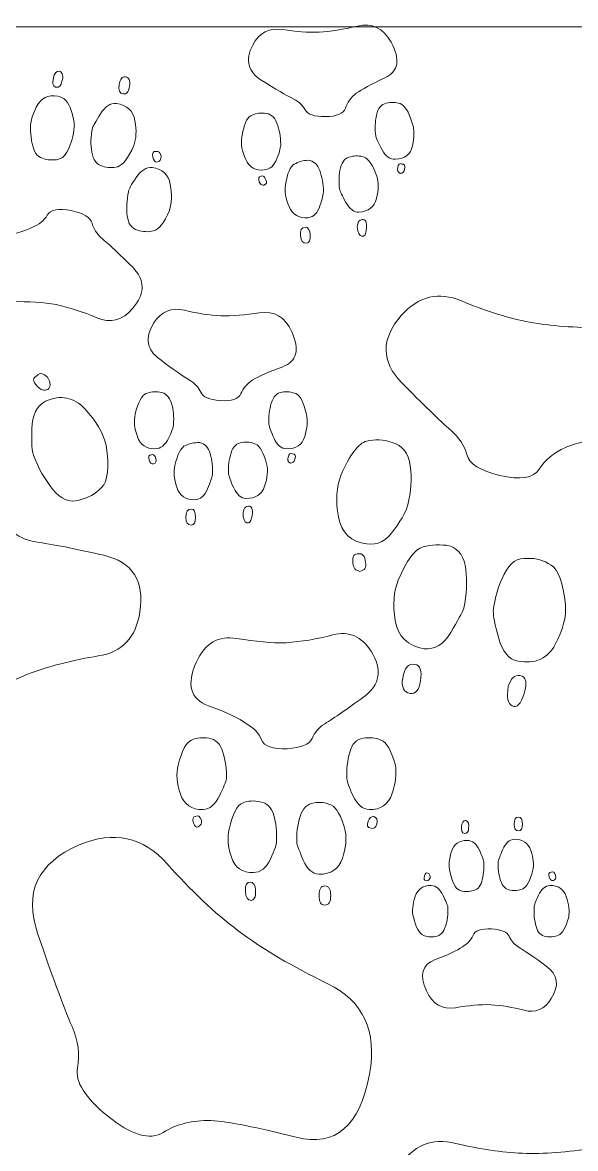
# Model space of a CAD drawing. Header units: centimetres. Extents: x -9.9 to 9.7, y -12.2 to 6.9.
# Drawn here: x -6.07 to -3.44, y 1.54 to 6.9 of the extents above; entities that cross this region are included whole.
import ezdxf

# ---------------------------------------------------------------- set-up
doc = ezdxf.new("R2010")
doc.units = ezdxf.units.CM
doc.header["$MEASUREMENT"] = 0
doc.layers.add('layer 1', color=7, linetype='Continuous')

msp = doc.modelspace()

# ---------------------------------------------------------------- linework, layer by layer
at = {"layer": 'layer 1', "color": 177, "lineweight": 9}
msp.add_lwpolyline([(-9.90571, -12.21967), (-0.51173, -12.21967), (-0.51173, 6.88143), (-9.90571, 6.88143), (-9.90571, -12.21967)], close=True, dxfattribs=at)
for points, knots in [([(-4.62812, 6.45397), (-4.57343, 6.45443), (-4.5415, 6.46804), (-4.53264, 6.49446), (-4.53264, 6.49446), (-4.52378, 6.52088), (-4.50633, 6.54433), (-4.48063, 6.56478), (-4.48063, 6.56478), (-4.45477, 6.58324), (-4.40937, 6.60764), (-4.34445, 6.6383), (-4.34445, 6.6383), (-4.27954, 6.66895), (-4.26946, 6.72551), (-4.3149, 6.80791), (-4.3149, 6.80791), (-4.35348, 6.87585), (-4.40663, 6.90155), (-4.4747, 6.88499), (-4.4747, 6.88499), (-4.54244, 6.86845), (-4.60339, 6.85881), (-4.65793, 6.85637), (-4.65793, 6.85637), (-4.71047, 6.85409), (-4.76853, 6.85803), (-4.83141, 6.86792), (-4.83141, 6.86792), (-4.89466, 6.87812), (-4.94205, 6.85356), (-4.97359, 6.79426), (-4.97359, 6.79426), (-5.0101, 6.72219), (-4.99584, 6.66595), (-4.93049, 6.62589), (-4.93049, 6.62589), (-4.86546, 6.58547), (-4.81429, 6.5556), (-4.7777, 6.53656), (-4.7777, 6.53656), (-4.753, 6.52422), (-4.73493, 6.50734), (-4.72318, 6.48594), (-4.72318, 6.48594), (-4.71139, 6.4642), (-4.67951, 6.45379), (-4.62812, 6.45397)], [0, 0, 0, 0, 0.0769231, 0.0769231, 0.0769231, 0.0769231, 0.1538462, 0.1538462, 0.1538462, 0.1538462, 0.2307692, 0.2307692, 0.2307692, 0.2307692, 0.3076923, 0.3076923, 0.3076923, 0.3076923, 0.3846154, 0.3846154, 0.3846154, 0.3846154, 0.4615385, 0.4615385, 0.4615385, 0.4615385, 0.5384615, 0.5384615, 0.5384615, 0.5384615, 0.6153846, 0.6153846, 0.6153846, 0.6153846, 0.6923077, 0.6923077, 0.6923077, 0.6923077, 0.7692308, 0.7692308, 0.7692308, 0.7692308, 0.8461538, 0.8461538, 0.8461538, 0.8461538, 1, 1, 1, 1]), ([(-5.89074, 6.66966), (-5.8771, 6.6615), (-5.87376, 6.64575), (-5.88108, 6.62245), (-5.88108, 6.62245), (-5.88439, 6.60046), (-5.89422, 6.59088), (-5.911, 6.59341), (-5.911, 6.59341), (-5.92475, 6.60081), (-5.92832, 6.61508), (-5.92134, 6.63614), (-5.92134, 6.63614), (-5.91758, 6.66112), (-5.90752, 6.67218), (-5.89074, 6.66966)], [0, 0, 0, 0, 0.2, 0.2, 0.2, 0.2, 0.4, 0.4, 0.4, 0.4, 0.6, 0.6, 0.6, 0.6, 1, 1, 1, 1]), ([(-5.57871, 6.64287), (-5.56194, 6.64034), (-5.55538, 6.62563), (-5.55948, 6.59842), (-5.55948, 6.59842), (-5.56353, 6.57157), (-5.57412, 6.55944), (-5.5909, 6.56197), (-5.5909, 6.56197), (-5.60693, 6.56439), (-5.61274, 6.57899), (-5.60869, 6.60583), (-5.60869, 6.60583), (-5.60459, 6.63304), (-5.59474, 6.64528), (-5.57871, 6.64287)], [0, 0, 0, 0, 0.2, 0.2, 0.2, 0.2, 0.4, 0.4, 0.4, 0.4, 0.6, 0.6, 0.6, 0.6, 1, 1, 1, 1]), ([(-5.90066, 6.55067), (-5.87009, 6.54607), (-5.84909, 6.52346), (-5.8373, 6.4828), (-5.8373, 6.4828), (-5.82545, 6.4425), (-5.82063, 6.41624), (-5.82238, 6.40468), (-5.82238, 6.40468), (-5.82712, 6.36307), (-5.83683, 6.32641), (-5.85147, 6.29506), (-5.85147, 6.29506), (-5.86647, 6.26377), (-5.88824, 6.24837), (-5.91724, 6.24816), (-5.91724, 6.24816), (-5.94435, 6.24538), (-5.96905, 6.25101), (-5.9907, 6.26418), (-5.9907, 6.26418), (-6.01273, 6.27741), (-6.02581, 6.31713), (-6.03006, 6.38258), (-6.03006, 6.38258), (-6.03352, 6.4178), (-6.02459, 6.45687), (-6.00331, 6.49941), (-6.00331, 6.49941), (-5.98204, 6.54196), (-5.94778, 6.55929), (-5.90066, 6.55067)], [0, 0, 0, 0, 0.1111111, 0.1111111, 0.1111111, 0.1111111, 0.2222222, 0.2222222, 0.2222222, 0.2222222, 0.3333333, 0.3333333, 0.3333333, 0.3333333, 0.4444444, 0.4444444, 0.4444444, 0.4444444, 0.5555556, 0.5555556, 0.5555556, 0.5555556, 0.6666667, 0.6666667, 0.6666667, 0.6666667, 0.7777778, 0.7777778, 0.7777778, 0.7777778, 1, 1, 1, 1]), ([(-5.62217, 6.51635), (-5.57184, 6.50877), (-5.54278, 6.48152), (-5.53386, 6.43443), (-5.53386, 6.43443), (-5.52531, 6.38739), (-5.52742, 6.34805), (-5.53944, 6.31631), (-5.53944, 6.31631), (-5.56577, 6.25546), (-5.5914, 6.22196), (-5.61597, 6.21575), (-5.61597, 6.21575), (-5.64098, 6.20922), (-5.66486, 6.21015), (-5.68841, 6.21827), (-5.68841, 6.21827), (-5.71624, 6.22589), (-5.73308, 6.24826), (-5.7391, 6.28424), (-5.7391, 6.28424), (-5.74543, 6.32065), (-5.74418, 6.35935), (-5.73566, 6.40077), (-5.73566, 6.40077), (-5.73201, 6.40975), (-5.71953, 6.43189), (-5.69783, 6.46713), (-5.69783, 6.46713), (-5.67618, 6.50199), (-5.65084, 6.51838), (-5.62217, 6.51635)], [0, 0, 0, 0, 0.1111111, 0.1111111, 0.1111111, 0.1111111, 0.2222222, 0.2222222, 0.2222222, 0.2222222, 0.3333333, 0.3333333, 0.3333333, 0.3333333, 0.4444444, 0.4444444, 0.4444444, 0.4444444, 0.5555556, 0.5555556, 0.5555556, 0.5555556, 0.6666667, 0.6666667, 0.6666667, 0.6666667, 0.7777778, 0.7777778, 0.7777778, 0.7777778, 1, 1, 1, 1]), ([(-4.29487, 6.25119), (-4.24932, 6.25324), (-4.22201, 6.27449), (-4.21299, 6.31527), (-4.21299, 6.31527), (-4.20397, 6.35606), (-4.20421, 6.39175), (-4.21404, 6.42232), (-4.21404, 6.42232), (-4.23157, 6.47762), (-4.25079, 6.50876), (-4.27172, 6.51574), (-4.27172, 6.51574), (-4.29298, 6.52268), (-4.31507, 6.52355), (-4.33796, 6.51768), (-4.33796, 6.51768), (-4.36156, 6.51242), (-4.37706, 6.4938), (-4.38441, 6.46116), (-4.38441, 6.46116), (-4.39143, 6.42855), (-4.39271, 6.39507), (-4.38785, 6.36009), (-4.38785, 6.36009), (-4.38486, 6.34798), (-4.37476, 6.32645), (-4.35786, 6.29512), (-4.35786, 6.29512), (-4.34095, 6.26379), (-4.32007, 6.24914), (-4.29487, 6.25119)], [0, 0, 0, 0, 0.1111111, 0.1111111, 0.1111111, 0.1111111, 0.2222222, 0.2222222, 0.2222222, 0.2222222, 0.3333333, 0.3333333, 0.3333333, 0.3333333, 0.4444444, 0.4444444, 0.4444444, 0.4444444, 0.5555556, 0.5555556, 0.5555556, 0.5555556, 0.6666667, 0.6666667, 0.6666667, 0.6666667, 0.7777778, 0.7777778, 0.7777778, 0.7777778, 1, 1, 1, 1]), ([(-4.91849, 6.20035), (-4.89131, 6.20257), (-4.87108, 6.22057), (-4.85815, 6.25433), (-4.85815, 6.25433), (-4.84522, 6.28809), (-4.8394, 6.31093), (-4.8404, 6.32319), (-4.8404, 6.32319), (-4.83995, 6.35861), (-4.84597, 6.39149), (-4.85818, 6.42253), (-4.85818, 6.42253), (-4.87072, 6.45355), (-4.89036, 6.4693), (-4.91782, 6.4704), (-4.91782, 6.4704), (-4.94201, 6.47243), (-4.96368, 6.468), (-4.98287, 6.45776), (-4.98287, 6.45776), (-5.00206, 6.44751), (-5.01632, 6.41364), (-5.02598, 6.35612), (-5.02598, 6.35612), (-5.0304, 6.32439), (-5.02419, 6.28918), (-5.00669, 6.25056), (-5.00669, 6.25056), (-4.98919, 6.21194), (-4.9598, 6.19531), (-4.91849, 6.20035)], [0, 0, 0, 0, 0.1111111, 0.1111111, 0.1111111, 0.1111111, 0.2222222, 0.2222222, 0.2222222, 0.2222222, 0.3333333, 0.3333333, 0.3333333, 0.3333333, 0.4444444, 0.4444444, 0.4444444, 0.4444444, 0.5555556, 0.5555556, 0.5555556, 0.5555556, 0.6666667, 0.6666667, 0.6666667, 0.6666667, 0.7777778, 0.7777778, 0.7777778, 0.7777778, 1, 1, 1, 1]), ([(-5.43201, 6.28793), (-5.42121, 6.29126), (-5.41343, 6.28475), (-5.4095, 6.26777), (-5.4095, 6.26777), (-5.40927, 6.24905), (-5.41537, 6.23891), (-5.42749, 6.23693), (-5.42749, 6.23693), (-5.43905, 6.23867), (-5.44624, 6.24661), (-5.44858, 6.26145), (-5.44858, 6.26145), (-5.45285, 6.28116), (-5.44729, 6.29024), (-5.43201, 6.28793)], [0, 0, 0, 0, 0.2, 0.2, 0.2, 0.2, 0.4, 0.4, 0.4, 0.4, 0.6, 0.6, 0.6, 0.6, 1, 1, 1, 1]), ([(-4.46795, 5.99979), (-4.42242, 6.00217), (-4.39448, 6.0238), (-4.38413, 6.0647), (-4.38413, 6.0647), (-4.37378, 6.10559), (-4.37333, 6.141), (-4.38311, 6.17091), (-4.38311, 6.17091), (-4.40246, 6.22407), (-4.4226, 6.25413), (-4.44386, 6.26107), (-4.44386, 6.26107), (-4.46481, 6.26838), (-4.48589, 6.26899), (-4.50711, 6.26326), (-4.50711, 6.26326), (-4.53215, 6.25922), (-4.5484, 6.24154), (-4.5558, 6.20956), (-4.5558, 6.20956), (-4.56321, 6.17759), (-4.56484, 6.14441), (-4.55999, 6.10943), (-4.55999, 6.10943), (-4.55777, 6.0986), (-4.54767, 6.07706), (-4.52969, 6.04482), (-4.52969, 6.04482), (-4.51173, 6.01291), (-4.49115, 5.9979), (-4.46795, 5.99979)], [0, 0, 0, 0, 0.1111111, 0.1111111, 0.1111111, 0.1111111, 0.2222222, 0.2222222, 0.2222222, 0.2222222, 0.3333333, 0.3333333, 0.3333333, 0.3333333, 0.4444444, 0.4444444, 0.4444444, 0.4444444, 0.5555556, 0.5555556, 0.5555556, 0.5555556, 0.6666667, 0.6666667, 0.6666667, 0.6666667, 0.7777778, 0.7777778, 0.7777778, 0.7777778, 1, 1, 1, 1]), ([(-4.71006, 5.97304), (-4.68304, 5.97725), (-4.66422, 5.99614), (-4.65364, 6.03004), (-4.65364, 6.03004), (-4.64302, 6.06361), (-4.63724, 6.08678), (-4.63625, 6.09921), (-4.63625, 6.09921), (-4.63712, 6.13451), (-4.64345, 6.16704), (-4.65458, 6.19717), (-4.65458, 6.19717), (-4.66571, 6.2273), (-4.68441, 6.2438), (-4.71002, 6.24672), (-4.71002, 6.24672), (-4.73389, 6.24477), (-4.75575, 6.23865), (-4.77555, 6.22769), (-4.77555, 6.22769), (-4.79504, 6.21709), (-4.80902, 6.18391), (-4.81752, 6.12848), (-4.81752, 6.12848), (-4.82243, 6.09871), (-4.81664, 6.06448), (-4.80013, 6.02577), (-4.80013, 6.02577), (-4.78363, 5.98707), (-4.75349, 5.9695), (-4.71006, 5.97304)], [0, 0, 0, 0, 0.1111111, 0.1111111, 0.1111111, 0.1111111, 0.2222222, 0.2222222, 0.2222222, 0.2222222, 0.3333333, 0.3333333, 0.3333333, 0.3333333, 0.4444444, 0.4444444, 0.4444444, 0.4444444, 0.5555556, 0.5555556, 0.5555556, 0.5555556, 0.6666667, 0.6666667, 0.6666667, 0.6666667, 0.7777778, 0.7777778, 0.7777778, 0.7777778, 1, 1, 1, 1]), ([(-4.27068, 6.18375), (-4.25974, 6.18464), (-4.25296, 6.19153), (-4.25098, 6.20404), (-4.25098, 6.20404), (-4.24639, 6.22144), (-4.25071, 6.22943), (-4.26364, 6.22838), (-4.26364, 6.22838), (-4.27441, 6.2335), (-4.2813, 6.22794), (-4.28367, 6.21206), (-4.28367, 6.21206), (-4.28792, 6.19869), (-4.28349, 6.18938), (-4.27068, 6.18375)], [0, 0, 0, 0, 0.2, 0.2, 0.2, 0.2, 0.4, 0.4, 0.4, 0.4, 0.6, 0.6, 0.6, 0.6, 1, 1, 1, 1]), ([(-5.45152, 6.21157), (-5.40343, 6.20433), (-5.37468, 6.1775), (-5.36564, 6.13115), (-5.36564, 6.13115), (-5.35667, 6.08443), (-5.35794, 6.04306), (-5.36947, 6.00706), (-5.36947, 6.00706), (-5.39545, 5.94844), (-5.42092, 5.91606), (-5.44618, 5.91033), (-5.44618, 5.91033), (-5.47113, 5.90418), (-5.4965, 5.90533), (-5.52192, 5.91373), (-5.52192, 5.91373), (-5.54969, 5.92173), (-5.5661, 5.94441), (-5.57046, 5.98128), (-5.57046, 5.98128), (-5.57476, 6.01853), (-5.57319, 6.0568), (-5.56506, 6.09561), (-5.56506, 6.09561), (-5.56332, 6.10717), (-5.5511, 6.13011), (-5.52844, 6.16406), (-5.52844, 6.16406), (-5.50585, 6.19764), (-5.48019, 6.2136), (-5.45152, 6.21157)], [0, 0, 0, 0, 0.1111111, 0.1111111, 0.1111111, 0.1111111, 0.2222222, 0.2222222, 0.2222222, 0.2222222, 0.3333333, 0.3333333, 0.3333333, 0.3333333, 0.4444444, 0.4444444, 0.4444444, 0.4444444, 0.5555556, 0.5555556, 0.5555556, 0.5555556, 0.6666667, 0.6666667, 0.6666667, 0.6666667, 0.7777778, 0.7777778, 0.7777778, 0.7777778, 1, 1, 1, 1]), ([(-4.91921, 6.1272), (-4.90795, 6.13246), (-4.90501, 6.14138), (-4.91065, 6.15326), (-4.91065, 6.15326), (-4.91662, 6.16913), (-4.92407, 6.17453), (-4.93338, 6.1701), (-4.93338, 6.1701), (-4.94499, 6.16915), (-4.94793, 6.16024), (-4.94224, 6.14368), (-4.94224, 6.14368), (-4.93793, 6.13168), (-4.93015, 6.12631), (-4.91921, 6.1272)], [0, 0, 0, 0, 0.2, 0.2, 0.2, 0.2, 0.4, 0.4, 0.4, 0.4, 0.6, 0.6, 0.6, 0.6, 1, 1, 1, 1]), ([(-5.83654, 6.00687), (-5.77788, 5.99384), (-5.74546, 5.97371), (-5.73803, 5.94704), (-5.73803, 5.94704), (-5.73104, 5.92006), (-5.71623, 5.89687), (-5.69404, 5.87713), (-5.69404, 5.87713), (-5.65674, 5.84635), (-5.60767, 5.80007), (-5.54602, 5.73855), (-5.54602, 5.73855), (-5.48468, 5.67746), (-5.4839, 5.61177), (-5.54436, 5.54195), (-5.54436, 5.54195), (-5.59343, 5.48453), (-5.65059, 5.4695), (-5.7158, 5.49724), (-5.7158, 5.49724), (-5.78139, 5.52504), (-5.84537, 5.54573), (-5.90807, 5.55975), (-5.90807, 5.55975), (-5.96899, 5.57045), (-6.03923, 5.57493), (-6.11879, 5.57318), (-6.11879, 5.57318), (-6.19836, 5.57144), (-6.25046, 5.61284), (-6.27503, 5.69775), (-6.27503, 5.69775), (-6.30353, 5.79965), (-6.27749, 5.85863), (-6.19642, 5.8754), (-6.19642, 5.8754), (-6.11542, 5.89179), (-6.05791, 5.90906), (-6.0236, 5.92676), (-6.0236, 5.92676), (-5.99039, 5.93968), (-5.96609, 5.95928), (-5.95075, 5.98518), (-5.95075, 5.98518), (-5.93541, 6.01109), (-5.89734, 6.01831), (-5.83654, 6.00687)], [0, 0, 0, 0, 0.0769231, 0.0769231, 0.0769231, 0.0769231, 0.1538462, 0.1538462, 0.1538462, 0.1538462, 0.2307692, 0.2307692, 0.2307692, 0.2307692, 0.3076923, 0.3076923, 0.3076923, 0.3076923, 0.3846154, 0.3846154, 0.3846154, 0.3846154, 0.4615385, 0.4615385, 0.4615385, 0.4615385, 0.5384615, 0.5384615, 0.5384615, 0.5384615, 0.6153846, 0.6153846, 0.6153846, 0.6153846, 0.6923077, 0.6923077, 0.6923077, 0.6923077, 0.7692308, 0.7692308, 0.7692308, 0.7692308, 0.8461538, 0.8461538, 0.8461538, 0.8461538, 1, 1, 1, 1]), ([(-4.45453, 5.88441), (-4.44123, 5.88082), (-4.43391, 5.89343), (-4.43226, 5.92227), (-4.43226, 5.92227), (-4.42999, 5.95182), (-4.43715, 5.96593), (-4.4534, 5.9646), (-4.4534, 5.9646), (-4.46765, 5.96344), (-4.47505, 5.95182), (-4.47592, 5.92972), (-4.47592, 5.92972), (-4.47365, 5.90188), (-4.46641, 5.88678), (-4.45453, 5.88441)], [0, 0, 0, 0, 0.2, 0.2, 0.2, 0.2, 0.4, 0.4, 0.4, 0.4, 0.6, 0.6, 0.6, 0.6, 1, 1, 1, 1]), ([(-4.7179, 5.85226), (-4.70365, 5.85342), (-4.69766, 5.86592), (-4.69961, 5.88979), (-4.69961, 5.88979), (-4.70177, 5.91632), (-4.70981, 5.92901), (-4.72407, 5.92785), (-4.72407, 5.92785), (-4.74098, 5.92647), (-4.74818, 5.91253), (-4.74602, 5.88601), (-4.74602, 5.88601), (-4.74407, 5.86214), (-4.73481, 5.85088), (-4.7179, 5.85226)], [0, 0, 0, 0, 0.2, 0.2, 0.2, 0.2, 0.4, 0.4, 0.4, 0.4, 0.6, 0.6, 0.6, 0.6, 1, 1, 1, 1]), ([(-3.79866, 4.7468), (-3.70061, 4.7235), (-3.63749, 4.73379), (-3.61, 4.77715), (-3.61, 4.77715), (-3.5825, 4.8205), (-3.54096, 4.85476), (-3.48597, 4.88002), (-3.48597, 4.88002), (-3.43157, 4.90165), (-3.3396, 4.92527), (-3.20996, 4.9515), (-3.20996, 4.9515), (-3.08032, 4.97773), (-3.03737, 5.07446), (-3.08232, 5.2419), (-3.08232, 5.2419), (-3.12139, 5.38044), (-3.20515, 5.44985), (-3.33422, 5.45022), (-3.33422, 5.45022), (-3.46268, 5.4505), (-3.57598, 5.46012), (-3.67461, 5.47979), (-3.67461, 5.47979), (-3.76961, 5.49886), (-3.87174, 5.53151), (-3.97987, 5.57692), (-3.97987, 5.57692), (-4.0885, 5.62304), (-4.18411, 5.6), (-4.26667, 5.50781), (-4.26667, 5.50781), (-4.36375, 5.39499), (-4.36302, 5.28809), (-4.26379, 5.18762), (-4.26379, 5.18762), (-4.16526, 5.08665), (-4.0869, 5.01066), (-4.02983, 4.96047), (-4.02983, 4.96047), (-3.99108, 4.92751), (-3.96621, 4.88935), (-3.95461, 4.84588), (-3.95461, 4.84588), (-3.94311, 4.8018), (-3.89066, 4.76912), (-3.79866, 4.7468)], [0, 0, 0, 0, 0.0769231, 0.0769231, 0.0769231, 0.0769231, 0.1538462, 0.1538462, 0.1538462, 0.1538462, 0.2307692, 0.2307692, 0.2307692, 0.2307692, 0.3076923, 0.3076923, 0.3076923, 0.3076923, 0.3846154, 0.3846154, 0.3846154, 0.3846154, 0.4615385, 0.4615385, 0.4615385, 0.4615385, 0.5384615, 0.5384615, 0.5384615, 0.5384615, 0.6153846, 0.6153846, 0.6153846, 0.6153846, 0.6923077, 0.6923077, 0.6923077, 0.6923077, 0.7692308, 0.7692308, 0.7692308, 0.7692308, 0.8461538, 0.8461538, 0.8461538, 0.8461538, 1, 1, 1, 1]), ([(-5.1284, 5.10328), (-5.07385, 5.09929), (-5.04092, 5.11026), (-5.02994, 5.13588), (-5.02994, 5.13588), (-5.01896, 5.16149), (-4.99967, 5.18344), (-4.97239, 5.20174), (-4.97239, 5.20174), (-4.94512, 5.21804), (-4.89788, 5.23866), (-4.83069, 5.26394), (-4.83069, 5.26394), (-4.7635, 5.28922), (-4.74886, 5.34477), (-4.78745, 5.43059), (-4.78745, 5.43059), (-4.82038, 5.50144), (-4.87127, 5.53138), (-4.94046, 5.5204), (-4.94046, 5.5204), (-5.00932, 5.50943), (-5.07085, 5.50477), (-5.12541, 5.50677), (-5.12541, 5.50677), (-5.17796, 5.50876), (-5.23551, 5.51741), (-5.29738, 5.53238), (-5.29738, 5.53238), (-5.35958, 5.54768), (-5.40881, 5.52706), (-5.44507, 5.47051), (-5.44507, 5.47051), (-5.48732, 5.40165), (-5.47767, 5.34444), (-5.4158, 5.2992), (-5.4158, 5.2992), (-5.35426, 5.25363), (-5.3057, 5.2197), (-5.27077, 5.19775), (-5.27077, 5.19775), (-5.24715, 5.18344), (-5.23052, 5.16515), (-5.22054, 5.14286), (-5.22054, 5.14286), (-5.21056, 5.12024), (-5.17963, 5.10727), (-5.1284, 5.10328)], [0, 0, 0, 0, 0.0769231, 0.0769231, 0.0769231, 0.0769231, 0.1538462, 0.1538462, 0.1538462, 0.1538462, 0.2307692, 0.2307692, 0.2307692, 0.2307692, 0.3076923, 0.3076923, 0.3076923, 0.3076923, 0.3846154, 0.3846154, 0.3846154, 0.3846154, 0.4615385, 0.4615385, 0.4615385, 0.4615385, 0.5384615, 0.5384615, 0.5384615, 0.5384615, 0.6153846, 0.6153846, 0.6153846, 0.6153846, 0.6923077, 0.6923077, 0.6923077, 0.6923077, 0.7692308, 0.7692308, 0.7692308, 0.7692308, 0.8461538, 0.8461538, 0.8461538, 0.8461538, 1, 1, 1, 1]), ([(-5.99843, 5.22224), (-5.98642, 5.23614), (-5.97008, 5.23388), (-5.95003, 5.21384), (-5.95003, 5.21384), (-5.93358, 5.18825), (-5.93326, 5.16901), (-5.94825, 5.15583), (-5.94825, 5.15583), (-5.96568, 5.14827), (-5.98244, 5.15303), (-5.99845, 5.17147), (-5.99845, 5.17147), (-6.02133, 5.19494), (-6.02148, 5.21225), (-5.99843, 5.22224)], [0, 0, 0, 0, 0.2, 0.2, 0.2, 0.2, 0.4, 0.4, 0.4, 0.4, 0.6, 0.6, 0.6, 0.6, 1, 1, 1, 1]), ([(-5.43842, 4.87409), (-5.41114, 4.87409), (-5.38952, 4.89039), (-5.37389, 4.92299), (-5.37389, 4.92299), (-5.35825, 4.95559), (-5.3506, 4.97787), (-5.3506, 4.99018), (-5.3506, 4.99018), (-5.34728, 5.02544), (-5.3506, 5.0587), (-5.36025, 5.09064), (-5.36025, 5.09064), (-5.37023, 5.12257), (-5.38852, 5.13987), (-5.4158, 5.14319), (-5.4158, 5.14319), (-5.43975, 5.14719), (-5.4617, 5.14452), (-5.48166, 5.13588), (-5.48166, 5.13588), (-5.50162, 5.12723), (-5.51858, 5.09463), (-5.53289, 5.03808), (-5.53289, 5.03808), (-5.53987, 5.00681), (-5.53655, 4.97122), (-5.52224, 4.9313), (-5.52224, 4.9313), (-5.50794, 4.89139), (-5.48, 4.87243), (-5.43842, 4.87409)], [0, 0, 0, 0, 0.1111111, 0.1111111, 0.1111111, 0.1111111, 0.2222222, 0.2222222, 0.2222222, 0.2222222, 0.3333333, 0.3333333, 0.3333333, 0.3333333, 0.4444444, 0.4444444, 0.4444444, 0.4444444, 0.5555556, 0.5555556, 0.5555556, 0.5555556, 0.6666667, 0.6666667, 0.6666667, 0.6666667, 0.7777778, 0.7777778, 0.7777778, 0.7777778, 1, 1, 1, 1]), ([(-4.81273, 4.87409), (-4.76716, 4.87243), (-4.73822, 4.89139), (-4.72591, 4.9313), (-4.72591, 4.9313), (-4.7136, 4.97122), (-4.71094, 5.00681), (-4.71826, 5.03808), (-4.71826, 5.03808), (-4.73123, 5.09463), (-4.74786, 5.12723), (-4.76815, 5.13588), (-4.76815, 5.13588), (-4.78878, 5.14452), (-4.81073, 5.14719), (-4.83402, 5.14319), (-4.83402, 5.14319), (-4.85797, 5.13987), (-4.87493, 5.12257), (-4.88491, 5.09064), (-4.88491, 5.09064), (-4.89456, 5.0587), (-4.89855, 5.02544), (-4.89655, 4.99018), (-4.89655, 4.99018), (-4.89456, 4.97787), (-4.88624, 4.95559), (-4.87194, 4.92299), (-4.87194, 4.92299), (-4.85763, 4.89039), (-4.83801, 4.87409), (-4.81273, 4.87409)], [0, 0, 0, 0, 0.1111111, 0.1111111, 0.1111111, 0.1111111, 0.2222222, 0.2222222, 0.2222222, 0.2222222, 0.3333333, 0.3333333, 0.3333333, 0.3333333, 0.4444444, 0.4444444, 0.4444444, 0.4444444, 0.5555556, 0.5555556, 0.5555556, 0.5555556, 0.6666667, 0.6666667, 0.6666667, 0.6666667, 0.7777778, 0.7777778, 0.7777778, 0.7777778, 1, 1, 1, 1]), ([(-5.95951, 5.10018), (-5.88698, 5.13164), (-5.82424, 5.11944), (-5.77185, 5.06333), (-5.77185, 5.06333), (-5.71922, 5.00667), (-5.68533, 4.94856), (-5.67018, 4.88899), (-5.67018, 4.88899), (-5.65549, 4.78581), (-5.66268, 4.71923), (-5.69257, 4.68957), (-5.69257, 4.68957), (-5.72165, 4.65958), (-5.75761, 4.63931), (-5.79989, 4.62898), (-5.79989, 4.62898), (-5.84506, 4.61607), (-5.88722, 4.63319), (-5.92501, 4.68026), (-5.92501, 4.68026), (-5.96304, 4.7279), (-5.99386, 4.782), (-6.01609, 4.8425), (-6.01609, 4.8425), (-6.02365, 4.85993), (-6.02657, 4.90208), (-6.0246, 4.9684), (-6.0246, 4.9684), (-6.0224, 5.03416), (-6.00078, 5.07827), (-5.95951, 5.10018)], [0, 0, 0, 0, 0.1111111, 0.1111111, 0.1111111, 0.1111111, 0.2222222, 0.2222222, 0.2222222, 0.2222222, 0.3333333, 0.3333333, 0.3333333, 0.3333333, 0.4444444, 0.4444444, 0.4444444, 0.4444444, 0.5555556, 0.5555556, 0.5555556, 0.5555556, 0.6666667, 0.6666667, 0.6666667, 0.6666667, 0.7777778, 0.7777778, 0.7777778, 0.7777778, 1, 1, 1, 1]), ([(-5.24915, 4.6306), (-5.22187, 4.6326), (-5.20158, 4.64989), (-5.18828, 4.68282), (-5.18828, 4.68282), (-5.17497, 4.71542), (-5.16732, 4.73804), (-5.16532, 4.75035), (-5.16532, 4.75035), (-5.16333, 4.78561), (-5.16699, 4.81854), (-5.17563, 4.84948), (-5.17563, 4.84948), (-5.18428, 4.88041), (-5.20158, 4.89837), (-5.22686, 4.90336), (-5.22686, 4.90336), (-5.25081, 4.90336), (-5.2731, 4.89904), (-5.29372, 4.88972), (-5.29372, 4.88972), (-5.31401, 4.88074), (-5.33064, 4.84881), (-5.34362, 4.79426), (-5.34362, 4.79426), (-5.35093, 4.76499), (-5.34794, 4.73039), (-5.33464, 4.69047), (-5.33464, 4.69047), (-5.32133, 4.65056), (-5.29272, 4.6306), (-5.24915, 4.6306)], [0, 0, 0, 0, 0.1111111, 0.1111111, 0.1111111, 0.1111111, 0.2222222, 0.2222222, 0.2222222, 0.2222222, 0.3333333, 0.3333333, 0.3333333, 0.3333333, 0.4444444, 0.4444444, 0.4444444, 0.4444444, 0.5555556, 0.5555556, 0.5555556, 0.5555556, 0.6666667, 0.6666667, 0.6666667, 0.6666667, 0.7777778, 0.7777778, 0.7777778, 0.7777778, 1, 1, 1, 1]), ([(-5.00566, 4.63758), (-4.96009, 4.63625), (-4.93048, 4.65555), (-4.91684, 4.69546), (-4.91684, 4.69546), (-4.9032, 4.73538), (-4.89988, 4.77064), (-4.9072, 4.80124), (-4.9072, 4.80124), (-4.92216, 4.8558), (-4.93979, 4.8874), (-4.96042, 4.89604), (-4.96042, 4.89604), (-4.98071, 4.90503), (-5.00167, 4.90735), (-5.02329, 4.90336), (-5.02329, 4.90336), (-5.04857, 4.90137), (-5.0662, 4.88507), (-5.07618, 4.8538), (-5.07618, 4.8538), (-5.08616, 4.82253), (-5.09048, 4.7896), (-5.08848, 4.75434), (-5.08848, 4.75434), (-5.08715, 4.74336), (-5.07884, 4.72108), (-5.06354, 4.68748), (-5.06354, 4.68748), (-5.04823, 4.65422), (-5.02894, 4.63758), (-5.00566, 4.63758)], [0, 0, 0, 0, 0.1111111, 0.1111111, 0.1111111, 0.1111111, 0.2222222, 0.2222222, 0.2222222, 0.2222222, 0.3333333, 0.3333333, 0.3333333, 0.3333333, 0.4444444, 0.4444444, 0.4444444, 0.4444444, 0.5555556, 0.5555556, 0.5555556, 0.5555556, 0.6666667, 0.6666667, 0.6666667, 0.6666667, 0.7777778, 0.7777778, 0.7777778, 0.7777778, 1, 1, 1, 1]), ([(-4.42989, 4.42108), (-4.38028, 4.41306), (-4.33616, 4.43635), (-4.29815, 4.49105), (-4.29815, 4.49105), (-4.26013, 4.54574), (-4.23966, 4.58403), (-4.23605, 4.60641), (-4.23605, 4.60641), (-4.21963, 4.66957), (-4.2159, 4.73104), (-4.22406, 4.79196), (-4.22406, 4.79196), (-4.23282, 4.85297), (-4.26102, 4.88981), (-4.30965, 4.90388), (-4.30965, 4.90388), (-4.35203, 4.91818), (-4.39275, 4.91979), (-4.43159, 4.90993), (-4.43159, 4.90993), (-4.47043, 4.90007), (-4.51087, 4.84576), (-4.55351, 4.74712), (-4.55351, 4.74712), (-4.5754, 4.6923), (-4.57981, 4.62659), (-4.56553, 4.54978), (-4.56553, 4.54978), (-4.55125, 4.47298), (-4.506, 4.43028), (-4.42989, 4.42108)], [0, 0, 0, 0, 0.1111111, 0.1111111, 0.1111111, 0.1111111, 0.2222222, 0.2222222, 0.2222222, 0.2222222, 0.3333333, 0.3333333, 0.3333333, 0.3333333, 0.4444444, 0.4444444, 0.4444444, 0.4444444, 0.5555556, 0.5555556, 0.5555556, 0.5555556, 0.6666667, 0.6666667, 0.6666667, 0.6666667, 0.7777778, 0.7777778, 0.7777778, 0.7777778, 1, 1, 1, 1]), ([(-5.44507, 4.80124), (-5.43343, 4.80557), (-5.42977, 4.81422), (-5.43443, 4.82652), (-5.43443, 4.82652), (-5.43908, 4.84282), (-5.44607, 4.84881), (-5.45572, 4.84515), (-5.45572, 4.84515), (-5.46736, 4.84515), (-5.47102, 4.8365), (-5.46669, 4.81954), (-5.46669, 4.81954), (-5.46337, 4.80723), (-5.45605, 4.80124), (-5.44507, 4.80124)], [0, 0, 0, 0, 0.2, 0.2, 0.2, 0.2, 0.4, 0.4, 0.4, 0.4, 0.6, 0.6, 0.6, 0.6, 1, 1, 1, 1]), ([(-4.7941, 4.8049), (-4.78312, 4.8049), (-4.7758, 4.81122), (-4.77281, 4.82353), (-4.77281, 4.82353), (-4.76682, 4.84049), (-4.77048, 4.84881), (-4.78346, 4.84881), (-4.78346, 4.84881), (-4.79377, 4.8548), (-4.80109, 4.84981), (-4.80474, 4.83417), (-4.80474, 4.83417), (-4.81007, 4.8212), (-4.80641, 4.81155), (-4.7941, 4.8049)], [0, 0, 0, 0, 0.2, 0.2, 0.2, 0.2, 0.4, 0.4, 0.4, 0.4, 0.6, 0.6, 0.6, 0.6, 1, 1, 1, 1]), ([(-5.26678, 4.51085), (-5.25247, 4.51085), (-5.24549, 4.52283), (-5.24549, 4.54677), (-5.24549, 4.54677), (-5.24549, 4.57339), (-5.25247, 4.58669), (-5.26678, 4.58669), (-5.26678, 4.58669), (-5.28374, 4.58669), (-5.29206, 4.57339), (-5.29206, 4.54677), (-5.29206, 4.54677), (-5.29206, 4.52283), (-5.28374, 4.51085), (-5.26678, 4.51085)], [0, 0, 0, 0, 0.2, 0.2, 0.2, 0.2, 0.4, 0.4, 0.4, 0.4, 0.6, 0.6, 0.6, 0.6, 1, 1, 1, 1]), ([(-5.00167, 4.52149), (-4.98869, 4.51684), (-4.98038, 4.52881), (-4.97638, 4.55742), (-4.97638, 4.55742), (-4.97173, 4.58669), (-4.97772, 4.60133), (-4.99401, 4.60133), (-4.99401, 4.60133), (-5.00832, 4.60133), (-5.01663, 4.59035), (-5.0193, 4.5684), (-5.0193, 4.5684), (-5.0193, 4.54046), (-5.01331, 4.52482), (-5.00167, 4.52149)], [0, 0, 0, 0, 0.2, 0.2, 0.2, 0.2, 0.4, 0.4, 0.4, 0.4, 0.6, 0.6, 0.6, 0.6, 1, 1, 1, 1]), ([(-6.31381, 4.48624), (-6.22173, 4.51883), (-6.15969, 4.51902), (-6.12648, 4.48866), (-6.12648, 4.48866), (-6.09359, 4.4575), (-6.05319, 4.43829), (-6.0056, 4.43021), (-6.0056, 4.43021), (-5.92766, 4.41992), (-5.82013, 4.39842), (-5.68214, 4.36676), (-5.68214, 4.36676), (-5.54496, 4.33541), (-5.48728, 4.24553), (-5.51045, 4.0972), (-5.51045, 4.0972), (-5.52859, 3.97577), (-5.59443, 3.90579), (-5.70822, 3.88783), (-5.70822, 3.88783), (-5.82257, 3.86963), (-5.9286, 3.84301), (-6.02711, 3.8083), (-6.02711, 3.8083), (-6.12029, 3.77056), (-6.22096, 3.7162), (-6.32913, 3.64524), (-6.32913, 3.64524), (-6.4373, 3.57427), (-6.54478, 3.58644), (-6.65183, 3.68229), (-6.65183, 3.68229), (-6.77891, 3.79818), (-6.79385, 3.90193), (-6.69656, 3.9949), (-6.69656, 3.9949), (-6.59903, 4.0873), (-6.53465, 4.16065), (-6.50262, 4.21463), (-6.50262, 4.21463), (-6.46798, 4.26105), (-6.45137, 4.309), (-6.45255, 4.35792), (-6.45255, 4.35792), (-6.45373, 4.40685), (-6.40748, 4.44962), (-6.31381, 4.48624)], [0, 0, 0, 0, 0.0769231, 0.0769231, 0.0769231, 0.0769231, 0.1538462, 0.1538462, 0.1538462, 0.1538462, 0.2307692, 0.2307692, 0.2307692, 0.2307692, 0.3076923, 0.3076923, 0.3076923, 0.3076923, 0.3846154, 0.3846154, 0.3846154, 0.3846154, 0.4615385, 0.4615385, 0.4615385, 0.4615385, 0.5384615, 0.5384615, 0.5384615, 0.5384615, 0.6153846, 0.6153846, 0.6153846, 0.6153846, 0.6923077, 0.6923077, 0.6923077, 0.6923077, 0.7692308, 0.7692308, 0.7692308, 0.7692308, 0.8461538, 0.8461538, 0.8461538, 0.8461538, 1, 1, 1, 1]), ([(-4.15722, 3.92259), (-4.10702, 3.9182), (-4.06503, 3.94369), (-4.03115, 3.99968), (-4.03115, 3.99968), (-3.99737, 4.05506), (-3.97681, 4.09395), (-3.96956, 4.11575), (-3.96956, 4.11575), (-3.95556, 4.17929), (-3.95254, 4.24026), (-3.95918, 4.29907), (-3.95918, 4.29907), (-3.96581, 4.35787), (-3.99199, 4.39563), (-4.03651, 4.41214), (-4.03651, 4.41214), (-4.08007, 4.41918), (-4.12187, 4.41786), (-4.16212, 4.40698), (-4.16212, 4.40698), (-4.20166, 4.39661), (-4.2413, 4.34342), (-4.28093, 4.24801), (-4.28093, 4.24801), (-4.30285, 4.19693), (-4.30757, 4.13313), (-4.2951, 4.05661), (-4.2951, 4.05661), (-4.28264, 3.9801), (-4.23647, 3.93539), (-4.15722, 3.92259)], [0, 0, 0, 0, 0.1111111, 0.1111111, 0.1111111, 0.1111111, 0.2222222, 0.2222222, 0.2222222, 0.2222222, 0.3333333, 0.3333333, 0.3333333, 0.3333333, 0.4444444, 0.4444444, 0.4444444, 0.4444444, 0.5555556, 0.5555556, 0.5555556, 0.5555556, 0.6666667, 0.6666667, 0.6666667, 0.6666667, 0.7777778, 0.7777778, 0.7777778, 0.7777778, 1, 1, 1, 1]), ([(-4.4634, 4.29054), (-4.44096, 4.29499), (-4.43176, 4.30964), (-4.43661, 4.33339), (-4.43661, 4.33339), (-4.44029, 4.36441), (-4.45124, 4.37735), (-4.46986, 4.37353), (-4.46986, 4.37353), (-4.49103, 4.37695), (-4.50023, 4.3623), (-4.49735, 4.33017), (-4.49735, 4.33017), (-4.49492, 4.30681), (-4.48337, 4.29377), (-4.4634, 4.29054)], [0, 0, 0, 0, 0.2, 0.2, 0.2, 0.2, 0.4, 0.4, 0.4, 0.4, 0.6, 0.6, 0.6, 0.6, 1, 1, 1, 1]), ([(-3.7123, 3.86372), (-3.62981, 3.8479), (-3.57029, 3.87429), (-3.53376, 3.94288), (-3.53376, 3.94288), (-3.49722, 4.01147), (-3.4808, 4.07462), (-3.48512, 4.13243), (-3.48512, 4.13243), (-3.49631, 4.23605), (-3.51908, 4.29871), (-3.55405, 4.3205), (-3.55405, 4.3205), (-3.58832, 4.3428), (-3.62575, 4.3532), (-3.66624, 4.35229), (-3.66624, 4.35229), (-3.71281, 4.3561), (-3.74967, 4.33163), (-3.77701, 4.2777), (-3.77701, 4.2777), (-3.80435, 4.22376), (-3.8219, 4.16514), (-3.82863, 4.10042), (-3.82863, 4.10042), (-3.82944, 4.08006), (-3.82086, 4.03708), (-3.80291, 3.97148), (-3.80291, 3.97148), (-3.78486, 3.90648), (-3.75465, 3.87056), (-3.7123, 3.86372)], [0, 0, 0, 0, 0.1111111, 0.1111111, 0.1111111, 0.1111111, 0.2222222, 0.2222222, 0.2222222, 0.2222222, 0.3333333, 0.3333333, 0.3333333, 0.3333333, 0.4444444, 0.4444444, 0.4444444, 0.4444444, 0.5555556, 0.5555556, 0.5555556, 0.5555556, 0.6666667, 0.6666667, 0.6666667, 0.6666667, 0.7777778, 0.7777778, 0.7777778, 0.7777778, 1, 1, 1, 1]), ([(-4.80946, 3.44624), (-4.74266, 3.45086), (-4.70358, 3.46767), (-4.69097, 3.49582), (-4.69097, 3.49582), (-4.67879, 3.52439), (-4.65862, 3.5475), (-4.63089, 3.56557), (-4.63089, 3.56557), (-4.58467, 3.5933), (-4.5229, 3.63616), (-4.44475, 3.69373), (-4.44475, 3.69373), (-4.36702, 3.75087), (-4.35525, 3.82314), (-4.4103, 3.91012), (-4.4103, 3.91012), (-4.45483, 3.98155), (-4.51534, 4.0076), (-4.59181, 3.98785), (-4.59181, 3.98785), (-4.6687, 3.9681), (-4.74266, 3.95592), (-4.81409, 3.95087), (-4.81409, 3.95087), (-4.88299, 3.94919), (-4.96115, 3.95592), (-5.04854, 3.97104), (-5.04854, 3.97104), (-5.13594, 3.98617), (-5.20023, 3.94919), (-5.24141, 3.8597), (-5.24141, 3.8597), (-5.28973, 3.75213), (-5.27082, 3.6828), (-5.18426, 3.65087), (-5.18426, 3.65087), (-5.09771, 3.61935), (-5.0372, 3.59078), (-5.00232, 3.56557), (-5.00232, 3.56557), (-4.96787, 3.54582), (-4.94434, 3.52019), (-4.93174, 3.4891), (-4.93174, 3.4891), (-4.91913, 3.45801), (-4.87837, 3.44372), (-4.80946, 3.44624)], [0, 0, 0, 0, 0.0769231, 0.0769231, 0.0769231, 0.0769231, 0.1538462, 0.1538462, 0.1538462, 0.1538462, 0.2307692, 0.2307692, 0.2307692, 0.2307692, 0.3076923, 0.3076923, 0.3076923, 0.3076923, 0.3846154, 0.3846154, 0.3846154, 0.3846154, 0.4615385, 0.4615385, 0.4615385, 0.4615385, 0.5384615, 0.5384615, 0.5384615, 0.5384615, 0.6153846, 0.6153846, 0.6153846, 0.6153846, 0.6923077, 0.6923077, 0.6923077, 0.6923077, 0.7692308, 0.7692308, 0.7692308, 0.7692308, 0.8461538, 0.8461538, 0.8461538, 0.8461538, 1, 1, 1, 1]), ([(-4.22448, 3.70997), (-4.19847, 3.70576), (-4.18224, 3.72549), (-4.1752, 3.76905), (-4.1752, 3.76905), (-4.16738, 3.81745), (-4.17618, 3.8437), (-4.20219, 3.84791), (-4.20219, 3.84791), (-4.23305, 3.85289), (-4.25208, 3.83114), (-4.2599, 3.78274), (-4.2599, 3.78274), (-4.26694, 3.73918), (-4.25534, 3.71495), (-4.22448, 3.70997)], [0, 0, 0, 0, 0.2, 0.2, 0.2, 0.2, 0.4, 0.4, 0.4, 0.4, 0.6, 0.6, 0.6, 0.6, 1, 1, 1, 1]), ([(-3.73917, 3.6514), (-3.71694, 3.63911), (-3.6983, 3.65845), (-3.68263, 3.70931), (-3.68263, 3.70931), (-3.66555, 3.76118), (-3.67214, 3.78956), (-3.70179, 3.79435), (-3.70179, 3.79435), (-3.7278, 3.79855), (-3.74615, 3.78103), (-3.75745, 3.74188), (-3.75745, 3.74188), (-3.76566, 3.69107), (-3.75937, 3.66087), (-3.73917, 3.6514)], [0, 0, 0, 0, 0.2, 0.2, 0.2, 0.2, 0.4, 0.4, 0.4, 0.4, 0.6, 0.6, 0.6, 0.6, 1, 1, 1, 1]), ([(-5.20947, 3.15674), (-5.17712, 3.15926), (-5.15149, 3.18111), (-5.13174, 3.22187), (-5.13174, 3.22187), (-5.11199, 3.26304), (-5.10107, 3.29036), (-5.09855, 3.30338), (-5.09855, 3.30338), (-5.09686, 3.3475), (-5.10233, 3.38994), (-5.11535, 3.43027), (-5.11535, 3.43027), (-5.12796, 3.47019), (-5.15023, 3.49246), (-5.18216, 3.49666), (-5.18216, 3.49666), (-5.21199, 3.5017), (-5.23888, 3.49876), (-5.2641, 3.48784), (-5.2641, 3.48784), (-5.28931, 3.47733), (-5.31074, 3.43742), (-5.3288, 3.36851), (-5.3288, 3.36851), (-5.33847, 3.32691), (-5.33469, 3.28111), (-5.31746, 3.23111), (-5.31746, 3.23111), (-5.30023, 3.18153), (-5.26452, 3.15674), (-5.20947, 3.15674)], [0, 0, 0, 0, 0.1111111, 0.1111111, 0.1111111, 0.1111111, 0.2222222, 0.2222222, 0.2222222, 0.2222222, 0.3333333, 0.3333333, 0.3333333, 0.3333333, 0.4444444, 0.4444444, 0.4444444, 0.4444444, 0.5555556, 0.5555556, 0.5555556, 0.5555556, 0.6666667, 0.6666667, 0.6666667, 0.6666667, 0.7777778, 0.7777778, 0.7777778, 0.7777778, 1, 1, 1, 1]), ([(-4.41912, 3.15674), (-4.36492, 3.15674), (-4.32878, 3.18153), (-4.31113, 3.23111), (-4.31113, 3.23111), (-4.29349, 3.28111), (-4.28802, 3.32691), (-4.29475, 3.36851), (-4.29475, 3.36851), (-4.31365, 3.43742), (-4.33634, 3.47733), (-4.36324, 3.48784), (-4.36324, 3.48784), (-4.38971, 3.49876), (-4.41786, 3.5017), (-4.44727, 3.49666), (-4.44727, 3.49666), (-4.4792, 3.49246), (-4.50105, 3.47019), (-4.51198, 3.43027), (-4.51198, 3.43027), (-4.5229, 3.38994), (-4.52753, 3.3475), (-4.525, 3.30338), (-4.525, 3.30338), (-4.525, 3.29036), (-4.51534, 3.26304), (-4.49601, 3.22187), (-4.49601, 3.22187), (-4.47668, 3.18111), (-4.45105, 3.15926), (-4.41912, 3.15674)], [0, 0, 0, 0, 0.1111111, 0.1111111, 0.1111111, 0.1111111, 0.2222222, 0.2222222, 0.2222222, 0.2222222, 0.3333333, 0.3333333, 0.3333333, 0.3333333, 0.4444444, 0.4444444, 0.4444444, 0.4444444, 0.5555556, 0.5555556, 0.5555556, 0.5555556, 0.6666667, 0.6666667, 0.6666667, 0.6666667, 0.7777778, 0.7777778, 0.7777778, 0.7777778, 1, 1, 1, 1]), ([(-4.97039, 2.85757), (-4.93594, 2.85757), (-4.90905, 2.879), (-4.8893, 2.92186), (-4.8893, 2.92186), (-4.86955, 2.9643), (-4.85988, 2.99245), (-4.85988, 3.00548), (-4.85988, 3.00548), (-4.8582, 3.05212), (-4.86283, 3.09413), (-4.87375, 3.13111), (-4.87375, 3.13111), (-4.8851, 3.16808), (-4.90652, 3.18867), (-4.93846, 3.19372), (-4.93846, 3.19372), (-4.96787, 3.20128), (-4.99602, 3.19918), (-5.02207, 3.18825), (-5.02207, 3.18825), (-5.04854, 3.17733), (-5.06955, 3.13573), (-5.0851, 3.0643), (-5.0851, 3.0643), (-5.09476, 3.02606), (-5.0914, 2.98153), (-5.07502, 2.9311), (-5.07502, 2.9311), (-5.05863, 2.88068), (-5.02375, 2.85589), (-4.97039, 2.85757)], [0, 0, 0, 0, 0.1111111, 0.1111111, 0.1111111, 0.1111111, 0.2222222, 0.2222222, 0.2222222, 0.2222222, 0.3333333, 0.3333333, 0.3333333, 0.3333333, 0.4444444, 0.4444444, 0.4444444, 0.4444444, 0.5555556, 0.5555556, 0.5555556, 0.5555556, 0.6666667, 0.6666667, 0.6666667, 0.6666667, 0.7777778, 0.7777778, 0.7777778, 0.7777778, 1, 1, 1, 1]), ([(-4.65778, 2.84917), (-4.60106, 2.84917), (-4.5645, 2.87438), (-4.54685, 2.9248), (-4.54685, 2.9248), (-4.52963, 2.97522), (-4.52542, 3.01892), (-4.53341, 3.0559), (-4.53341, 3.0559), (-4.55232, 3.12733), (-4.575, 3.1685), (-4.60106, 3.17943), (-4.60106, 3.17943), (-4.62753, 3.19077), (-4.654, 3.19372), (-4.68131, 3.18867), (-4.68131, 3.18867), (-4.71324, 3.18489), (-4.73551, 3.16304), (-4.74812, 3.12439), (-4.74812, 3.12439), (-4.76114, 3.08531), (-4.76619, 3.04245), (-4.76366, 2.99539), (-4.76366, 2.99539), (-4.76114, 2.98489), (-4.75106, 2.95842), (-4.73299, 2.91598), (-4.73299, 2.91598), (-4.71492, 2.87396), (-4.68971, 2.85169), (-4.65778, 2.84917)], [0, 0, 0, 0, 0.1111111, 0.1111111, 0.1111111, 0.1111111, 0.2222222, 0.2222222, 0.2222222, 0.2222222, 0.3333333, 0.3333333, 0.3333333, 0.3333333, 0.4444444, 0.4444444, 0.4444444, 0.4444444, 0.5555556, 0.5555556, 0.5555556, 0.5555556, 0.6666667, 0.6666667, 0.6666667, 0.6666667, 0.7777778, 0.7777778, 0.7777778, 0.7777778, 1, 1, 1, 1]), ([(-5.23258, 3.07438), (-5.21956, 3.08195), (-5.21451, 3.09245), (-5.21788, 3.10632), (-5.21788, 3.10632), (-5.22544, 3.12523), (-5.23468, 3.13153), (-5.24645, 3.12481), (-5.24645, 3.12481), (-5.25779, 3.12481), (-5.26073, 3.1143), (-5.25485, 3.09287), (-5.25485, 3.09287), (-5.24897, 3.07649), (-5.24183, 3.07018), (-5.23258, 3.07438)], [0, 0, 0, 0, 0.2, 0.2, 0.2, 0.2, 0.4, 0.4, 0.4, 0.4, 0.6, 0.6, 0.6, 0.6, 1, 1, 1, 1]), ([(-4.4103, 3.06934), (-4.39895, 3.06388), (-4.38929, 3.06976), (-4.38214, 3.08783), (-4.38214, 3.08783), (-4.37878, 3.10842), (-4.38382, 3.1206), (-4.39685, 3.12481), (-4.39685, 3.12481), (-4.40988, 3.12481), (-4.41912, 3.11724), (-4.42416, 3.10128), (-4.42416, 3.10128), (-4.43214, 3.08027), (-4.42752, 3.06934), (-4.4103, 3.06934)], [0, 0, 0, 0, 0.2, 0.2, 0.2, 0.2, 0.4, 0.4, 0.4, 0.4, 0.6, 0.6, 0.6, 0.6, 1, 1, 1, 1]), ([(-3.7103, 3.12102), (-3.69679, 3.12102), (-3.68988, 3.11021), (-3.68988, 3.08829), (-3.68988, 3.08829), (-3.68988, 3.06667), (-3.69679, 3.05586), (-3.7103, 3.05586), (-3.7103, 3.05586), (-3.72322, 3.05586), (-3.72952, 3.06667), (-3.72952, 3.08829), (-3.72952, 3.08829), (-3.72952, 3.11021), (-3.72322, 3.12102), (-3.7103, 3.12102)], [0, 0, 0, 0, 0.2, 0.2, 0.2, 0.2, 0.4, 0.4, 0.4, 0.4, 0.6, 0.6, 0.6, 0.6, 1, 1, 1, 1]), ([(-5.66497, 1.69997), (-5.55134, 1.60797), (-5.46232, 1.58181), (-5.39915, 1.62127), (-5.39915, 1.62127), (-5.33598, 1.66073), (-5.26014, 1.67947), (-5.17236, 1.67799), (-5.17236, 1.67799), (-5.08763, 1.67214), (-4.9525, 1.64533), (-4.76647, 1.59828), (-4.76647, 1.59828), (-4.58043, 1.55123), (-4.46355, 1.6508), (-4.41728, 1.89802), (-4.41728, 1.89802), (-4.38143, 2.10376), (-4.44744, 2.24712), (-4.61603, 2.3286), (-4.61603, 2.3286), (-4.78389, 2.40958), (-4.92604, 2.49326), (-5.04271, 2.58088), (-5.04271, 2.58088), (-5.15501, 2.66546), (-5.2681, 2.77225), (-5.38104, 2.8995), (-5.38104, 2.8995), (-5.4942, 3.028), (-5.63371, 3.05786), (-5.79956, 2.98909), (-5.79956, 2.98909), (-5.99734, 2.90244), (-6.06347, 2.76216), (-5.99672, 2.56847), (-5.99672, 2.56847), (-5.93121, 2.37456), (-5.8764, 2.226), (-5.83325, 2.12453), (-5.83325, 2.12453), (-5.80325, 2.0571), (-5.79467, 1.99157), (-5.80678, 1.92743), (-5.80678, 1.92743), (-5.81939, 1.86257), (-5.7713, 1.78689), (-5.66497, 1.69997)], [0, 0, 0, 0, 0.0769231, 0.0769231, 0.0769231, 0.0769231, 0.1538462, 0.1538462, 0.1538462, 0.1538462, 0.2307692, 0.2307692, 0.2307692, 0.2307692, 0.3076923, 0.3076923, 0.3076923, 0.3076923, 0.3846154, 0.3846154, 0.3846154, 0.3846154, 0.4615385, 0.4615385, 0.4615385, 0.4615385, 0.5384615, 0.5384615, 0.5384615, 0.5384615, 0.6153846, 0.6153846, 0.6153846, 0.6153846, 0.6923077, 0.6923077, 0.6923077, 0.6923077, 0.7692308, 0.7692308, 0.7692308, 0.7692308, 0.8461538, 0.8461538, 0.8461538, 0.8461538, 1, 1, 1, 1]), ([(-3.95924, 3.1051), (-3.94753, 3.1003), (-3.94303, 3.08829), (-3.94603, 3.06907), (-3.94603, 3.06907), (-3.94603, 3.05135), (-3.95263, 3.04264), (-3.96615, 3.04264), (-3.96615, 3.04264), (-3.97786, 3.04685), (-3.98236, 3.05766), (-3.97936, 3.07507), (-3.97936, 3.07507), (-3.97936, 3.09519), (-3.97275, 3.1051), (-3.95924, 3.1051)], [0, 0, 0, 0, 0.2, 0.2, 0.2, 0.2, 0.4, 0.4, 0.4, 0.4, 0.6, 0.6, 0.6, 0.6, 1, 1, 1, 1]), ([(-3.95294, 3.01021), (-3.92831, 3.01021), (-3.90909, 2.9949), (-3.89498, 2.96427), (-3.89498, 2.96427), (-3.88087, 2.93394), (-3.87396, 2.91382), (-3.87396, 2.90451), (-3.87396, 2.90451), (-3.87276, 2.87118), (-3.87606, 2.84115), (-3.88387, 2.81473), (-3.88387, 2.81473), (-3.89198, 2.7883), (-3.90729, 2.77359), (-3.93011, 2.76998), (-3.93011, 2.76998), (-3.95113, 2.76458), (-3.97125, 2.76608), (-3.98987, 2.77389), (-3.98987, 2.77389), (-4.00879, 2.78169), (-4.0238, 2.81142), (-4.03491, 2.86247), (-4.03491, 2.86247), (-4.04182, 2.8898), (-4.03942, 2.92163), (-4.02771, 2.95766), (-4.02771, 2.95766), (-4.016, 2.9937), (-3.99107, 3.01141), (-3.95294, 3.01021)], [0, 0, 0, 0, 0.1111111, 0.1111111, 0.1111111, 0.1111111, 0.2222222, 0.2222222, 0.2222222, 0.2222222, 0.3333333, 0.3333333, 0.3333333, 0.3333333, 0.4444444, 0.4444444, 0.4444444, 0.4444444, 0.5555556, 0.5555556, 0.5555556, 0.5555556, 0.6666667, 0.6666667, 0.6666667, 0.6666667, 0.7777778, 0.7777778, 0.7777778, 0.7777778, 1, 1, 1, 1]), ([(-3.72952, 3.01622), (-3.68898, 3.01622), (-3.66286, 2.9982), (-3.65025, 2.96217), (-3.65025, 2.96217), (-3.63793, 2.92613), (-3.63493, 2.8949), (-3.64064, 2.86848), (-3.64064, 2.86848), (-3.65415, 2.81743), (-3.67036, 2.788), (-3.68898, 2.78019), (-3.68898, 2.78019), (-3.7079, 2.77209), (-3.72682, 2.76998), (-3.74634, 2.77359), (-3.74634, 2.77359), (-3.76916, 2.77629), (-3.78507, 2.7919), (-3.79408, 2.81953), (-3.79408, 2.81953), (-3.80339, 2.84746), (-3.807, 2.87809), (-3.80519, 2.91172), (-3.80519, 2.91172), (-3.80339, 2.91923), (-3.79618, 2.93814), (-3.78327, 2.96847), (-3.78327, 2.96847), (-3.77036, 2.9985), (-3.75234, 3.01442), (-3.72952, 3.01622)], [0, 0, 0, 0, 0.1111111, 0.1111111, 0.1111111, 0.1111111, 0.2222222, 0.2222222, 0.2222222, 0.2222222, 0.3333333, 0.3333333, 0.3333333, 0.3333333, 0.4444444, 0.4444444, 0.4444444, 0.4444444, 0.5555556, 0.5555556, 0.5555556, 0.5555556, 0.6666667, 0.6666667, 0.6666667, 0.6666667, 0.7777778, 0.7777778, 0.7777778, 0.7777778, 1, 1, 1, 1]), ([(-4.14031, 2.85526), (-4.13101, 2.84986), (-4.1274, 2.84235), (-4.1298, 2.83244), (-4.1298, 2.83244), (-4.13521, 2.81893), (-4.14182, 2.81443), (-4.15022, 2.81923), (-4.15022, 2.81923), (-4.15833, 2.81923), (-4.16043, 2.82674), (-4.15623, 2.84205), (-4.15623, 2.84205), (-4.15203, 2.85376), (-4.14692, 2.85827), (-4.14031, 2.85526)], [0, 0, 0, 0, 0.2, 0.2, 0.2, 0.2, 0.4, 0.4, 0.4, 0.4, 0.6, 0.6, 0.6, 0.6, 1, 1, 1, 1]), ([(-3.55265, 2.85887), (-3.54454, 2.86277), (-3.53764, 2.85857), (-3.53253, 2.84566), (-3.53253, 2.84566), (-3.53013, 2.83094), (-3.53373, 2.82223), (-3.54304, 2.81923), (-3.54304, 2.81923), (-3.55235, 2.81923), (-3.55896, 2.82464), (-3.56256, 2.83605), (-3.56256, 2.83605), (-3.56827, 2.85106), (-3.56496, 2.85887), (-3.55265, 2.85887)], [0, 0, 0, 0, 0.2, 0.2, 0.2, 0.2, 0.4, 0.4, 0.4, 0.4, 0.6, 0.6, 0.6, 0.6, 1, 1, 1, 1]), ([(-4.97922, 2.7248), (-4.96283, 2.73152), (-4.95653, 2.74833), (-4.96073, 2.77522), (-4.96073, 2.77522), (-4.96073, 2.80001), (-4.96997, 2.81219), (-4.98888, 2.81219), (-4.98888, 2.81219), (-5.00527, 2.80631), (-5.01157, 2.79119), (-5.00737, 2.76682), (-5.00737, 2.76682), (-5.00737, 2.73866), (-4.99812, 2.7248), (-4.97922, 2.7248)], [0, 0, 0, 0, 0.2, 0.2, 0.2, 0.2, 0.4, 0.4, 0.4, 0.4, 0.6, 0.6, 0.6, 0.6, 1, 1, 1, 1]), ([(-4.63089, 2.70253), (-4.61198, 2.70253), (-4.60232, 2.71765), (-4.60232, 2.74833), (-4.60232, 2.74833), (-4.60232, 2.77858), (-4.61198, 2.79371), (-4.63089, 2.79371), (-4.63089, 2.79371), (-4.64896, 2.79371), (-4.65778, 2.77858), (-4.65778, 2.74833), (-4.65778, 2.74833), (-4.65778, 2.71765), (-4.64896, 2.70253), (-4.63089, 2.70253)], [0, 0, 0, 0, 0.2, 0.2, 0.2, 0.2, 0.4, 0.4, 0.4, 0.4, 0.6, 0.6, 0.6, 0.6, 1, 1, 1, 1]), ([(-4.1238, 2.79641), (-4.10068, 2.79461), (-4.08236, 2.77899), (-4.06825, 2.74986), (-4.06825, 2.74986), (-4.05413, 2.72044), (-4.04632, 2.70092), (-4.04452, 2.69161), (-4.04452, 2.69161), (-4.04332, 2.66008), (-4.04723, 2.62975), (-4.05653, 2.60092), (-4.05653, 2.60092), (-4.06554, 2.57239), (-4.08146, 2.55648), (-4.10428, 2.55348), (-4.10428, 2.55348), (-4.1256, 2.54987), (-4.14482, 2.55197), (-4.16284, 2.55978), (-4.16284, 2.55978), (-4.18085, 2.56729), (-4.19617, 2.59582), (-4.20908, 2.64506), (-4.20908, 2.64506), (-4.21599, 2.67479), (-4.21328, 2.70752), (-4.20097, 2.74326), (-4.20097, 2.74326), (-4.18866, 2.77869), (-4.16314, 2.79641), (-4.1238, 2.79641)], [0, 0, 0, 0, 0.1111111, 0.1111111, 0.1111111, 0.1111111, 0.2222222, 0.2222222, 0.2222222, 0.2222222, 0.3333333, 0.3333333, 0.3333333, 0.3333333, 0.4444444, 0.4444444, 0.4444444, 0.4444444, 0.5555556, 0.5555556, 0.5555556, 0.5555556, 0.6666667, 0.6666667, 0.6666667, 0.6666667, 0.7777778, 0.7777778, 0.7777778, 0.7777778, 1, 1, 1, 1]), ([(-3.55896, 2.79641), (-3.52022, 2.79641), (-3.4944, 2.77869), (-3.48178, 2.74326), (-3.48178, 2.74326), (-3.46917, 2.70752), (-3.46527, 2.67479), (-3.47007, 2.64506), (-3.47007, 2.64506), (-3.48359, 2.59582), (-3.4998, 2.56729), (-3.51902, 2.55978), (-3.51902, 2.55978), (-3.53794, 2.55197), (-3.55806, 2.54987), (-3.57908, 2.55348), (-3.57908, 2.55348), (-3.6019, 2.55648), (-3.61751, 2.57239), (-3.62532, 2.60092), (-3.62532, 2.60092), (-3.63313, 2.62975), (-3.63643, 2.66008), (-3.63463, 2.69161), (-3.63463, 2.69161), (-3.63463, 2.70092), (-3.62772, 2.72044), (-3.61391, 2.74986), (-3.61391, 2.74986), (-3.6001, 2.77899), (-3.58178, 2.79461), (-3.55896, 2.79641)], [0, 0, 0, 0, 0.1111111, 0.1111111, 0.1111111, 0.1111111, 0.2222222, 0.2222222, 0.2222222, 0.2222222, 0.3333333, 0.3333333, 0.3333333, 0.3333333, 0.4444444, 0.4444444, 0.4444444, 0.4444444, 0.5555556, 0.5555556, 0.5555556, 0.5555556, 0.6666667, 0.6666667, 0.6666667, 0.6666667, 0.7777778, 0.7777778, 0.7777778, 0.7777778, 1, 1, 1, 1]), ([(-3.83793, 2.58951), (-3.79018, 2.58621), (-3.76225, 2.5742), (-3.75324, 2.55408), (-3.75324, 2.55408), (-3.74454, 2.53366), (-3.73012, 2.51714), (-3.7103, 2.50423), (-3.7103, 2.50423), (-3.67727, 2.48441), (-3.63313, 2.45378), (-3.57728, 2.41264), (-3.57728, 2.41264), (-3.52172, 2.3718), (-3.51331, 2.32015), (-3.55265, 2.25799), (-3.55265, 2.25799), (-3.58448, 2.20694), (-3.62772, 2.18833), (-3.68238, 2.20244), (-3.68238, 2.20244), (-3.73733, 2.21655), (-3.79018, 2.22526), (-3.84123, 2.22887), (-3.84123, 2.22887), (-3.89048, 2.23007), (-3.94633, 2.22526), (-4.00879, 2.21445), (-4.00879, 2.21445), (-4.07125, 2.20364), (-4.11719, 2.23007), (-4.14662, 2.29403), (-4.14662, 2.29403), (-4.18115, 2.3709), (-4.16764, 2.42045), (-4.10578, 2.44327), (-4.10578, 2.44327), (-4.04392, 2.46579), (-4.00068, 2.48621), (-3.97576, 2.50423), (-3.97576, 2.50423), (-3.95113, 2.51834), (-3.93432, 2.53666), (-3.92531, 2.55888), (-3.92531, 2.55888), (-3.9163, 2.5811), (-3.88717, 2.59131), (-3.83793, 2.58951)], [0, 0, 0, 0, 0.0769231, 0.0769231, 0.0769231, 0.0769231, 0.1538462, 0.1538462, 0.1538462, 0.1538462, 0.2307692, 0.2307692, 0.2307692, 0.2307692, 0.3076923, 0.3076923, 0.3076923, 0.3076923, 0.3846154, 0.3846154, 0.3846154, 0.3846154, 0.4615385, 0.4615385, 0.4615385, 0.4615385, 0.5384615, 0.5384615, 0.5384615, 0.5384615, 0.6153846, 0.6153846, 0.6153846, 0.6153846, 0.6923077, 0.6923077, 0.6923077, 0.6923077, 0.7692308, 0.7692308, 0.7692308, 0.7692308, 0.8461538, 0.8461538, 0.8461538, 0.8461538, 1, 1, 1, 1]), ([(-3.69534, 0.77859), (-3.59484, 0.77124), (-3.53416, 0.79146), (-3.51394, 0.83865), (-3.51394, 0.83865), (-3.49372, 0.88584), (-3.45817, 0.92629), (-3.40792, 0.96), (-3.40792, 0.96), (-3.35766, 0.99003), (-3.27064, 1.02802), (-3.14684, 1.0746), (-3.14684, 1.0746), (-3.02305, 1.12118), (-2.99608, 1.22352), (-3.06717, 1.38164), (-3.06717, 1.38164), (-3.12784, 1.51218), (-3.22161, 1.56733), (-3.34908, 1.54711), (-3.34908, 1.54711), (-3.47594, 1.52688), (-3.58932, 1.5183), (-3.68983, 1.52198), (-3.68983, 1.52198), (-3.78666, 1.52566), (-3.89268, 1.54159), (-4.00667, 1.56917), (-4.00667, 1.56917), (-4.12128, 1.59736), (-4.21198, 1.55936), (-4.27878, 1.45518), (-4.27878, 1.45518), (-4.35661, 1.32832), (-4.33884, 1.22291), (-4.22485, 1.13956), (-4.22485, 1.13956), (-4.11147, 1.0556), (-4.02199, 0.99309), (-3.95764, 0.95264), (-3.95764, 0.95264), (-3.91413, 0.92629), (-3.88349, 0.89258), (-3.8651, 0.85152), (-3.8651, 0.85152), (-3.84672, 0.80985), (-3.78972, 0.78595), (-3.69534, 0.77859)], [0, 0, 0, 0, 0.0769231, 0.0769231, 0.0769231, 0.0769231, 0.1538462, 0.1538462, 0.1538462, 0.1538462, 0.2307692, 0.2307692, 0.2307692, 0.2307692, 0.3076923, 0.3076923, 0.3076923, 0.3076923, 0.3846154, 0.3846154, 0.3846154, 0.3846154, 0.4615385, 0.4615385, 0.4615385, 0.4615385, 0.5384615, 0.5384615, 0.5384615, 0.5384615, 0.6153846, 0.6153846, 0.6153846, 0.6153846, 0.6923077, 0.6923077, 0.6923077, 0.6923077, 0.7692308, 0.7692308, 0.7692308, 0.7692308, 0.8461538, 0.8461538, 0.8461538, 0.8461538, 1, 1, 1, 1])]:
    msp.add_open_spline(points, degree=3, knots=knots, dxfattribs=at)

doc.saveas('drawing.dxf')
